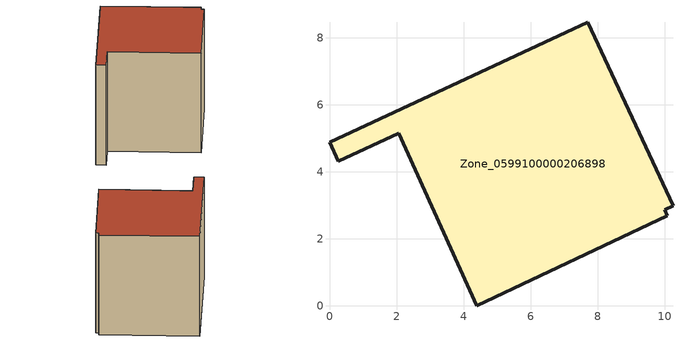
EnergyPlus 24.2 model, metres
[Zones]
Zone_0599100000206898
 floor ground (C_G): 2.07,5.15 0.26,4.32 0,4.88 7.71,8.46 10.25,2.98 10.01,2.86 10.08,2.68 4.39,0 z1.69
 wall outside (C_F): 7.71,8.46 0,4.88 0.26,4.32 2.07,5.15 4.39,0 10.08,2.68 10.01,2.86 10.25,2.98 7.71,8.46 z1.69:8.27
 roof outside (C_R): 4.39,0 10.08,2.68 10.01,2.86 10.25,2.98 7.71,8.46 0,4.88 0.26,4.32 2.07,5.15 z8.27
[BUILDING]
Pand.0599100000206898: North Axis=0; Terrain=City; Loads Convergence Tolerance Value=0.04; Temperature Convergence Tolerance Value=0.4; Solar Distribution=FullExterior; Maximum Number of Warmup Days=25; Minimum Number of Warmup Days=1
[Site:Location]
Rotterdam.The.Hague.AP_ZH_NLD Design_Conditions: Latitude=51.96; Longitude=4.45; Time Zone=1; Elevation=-4.5
[SITE:GROUNDTEMPERATURE:BUILDINGSURFACE]
18, 18, 18, 18, 18, 18, 18, 18, 18, 18, 18, 18
[MATERIAL] Thermal Absorptance=0.9; Solar Absorptance=0.7; Visible Absorptance=0.7
Name | Roughness | Thickness | Conductivity | Density | Specific Heat
G.TC.1946 | MediumSmooth | 0.15 | 1 | 540 | 1210
F.TC.1946 | Rough | 0.3 | 0.857143 | 1920 | 840
R.TC.1946 | MediumRough | 0.2 | 0.909091 | 1500 | 1000
[CONSTRUCTION]
C_G: G.TC.1946
C_F: F.TC.1946
C_R: R.TC.1946
[ZONE]
Zone_0599100000206898: Type=1; Multiplier=1; Ceiling Height=Autocalculate; Volume=Autocalculate; Floor Area=autocalculate; Part of Total Floor Area=Yes
[ZONEINFILTRATION:DESIGNFLOWRATE]
Infil_Zone_0599100000206898: Zone or ZoneList or Space or SpaceList=Zone_0599100000206898; Schedule=AlwaysOn; Design Flow Rate Calculation Method=Flow/Area; Flow Rate per Floor Area=0.003; Constant Term Coefficient=1; Temperature Term Coefficient=0; Velocity Term Coefficient=0; Velocity Squared Term Coefficient=0
[HVACTEMPLATE:ZONE:IDEALLOADSAIRSYSTEM]
Zone_0599100000206898: Maximum Heating Supply Air Temperature=50; Minimum Cooling Supply Air Temperature=13; Maximum Heating Supply Air Humidity Ratio=0.0156; Minimum Cooling Supply Air Humidity Ratio=0.0077; Heating Limit=NoLimit; Cooling Limit=NoLimit; Dehumidification Control Type=ConstantSensibleHeatRatio; Cooling Sensible Heat Ratio=0.7; Dehumidification Setpoint=60; Humidification Control Type=None; Humidification Setpoint=30; Outdoor Air Method=None; Outdoor Air Flow Rate per Person=0.00944; Outdoor Air Flow Rate per Zone Floor Area=0; Outdoor Air Flow Rate per Zone=0; Demand Controlled Ventilation Type=None; Outdoor Air Economizer Type=NoEconomizer; Heat Recovery Type=None; Sensible Heat Recovery Effectiveness=0.7; Latent Heat Recovery Effectiveness=0.65
[ZONECONTROL:THERMOSTAT]
ThermostatControl_Zone_0599100000206898: Zone or ZoneList=Zone_0599100000206898; Control Type Schedule=DualSetpointControlType; Control 1=Thermostat_Zone_0599100000206898; Temperature Difference Between Cutout And Setpoint=0
[THERMOSTATSETPOINT:DUALSETPOINT]
Thermostat_Zone_0599100000206898: Heating Setpoint Temperature Schedule=HeatingSetpoint_Zone_0599100000206898; Cooling Setpoint Temperature Schedule=CoolingSetpoint_Zone_0599100000206898
[SCHEDULE:COMPACT]
HeatingSetpoint_Zone_0599100000206898: Through: 12/31, For: AllDays, Until: 24:00, 21
CoolingSetpoint_Zone_0599100000206898: Through: 12/31, For: AllDays, Until: 24:00, 24
DualSetpointControlType: Through: 12/31, For: AllDays, Until: 24:00, 4
AlwaysOn: Through: 12/31, For: AllDays, Until: 24:00, 1
